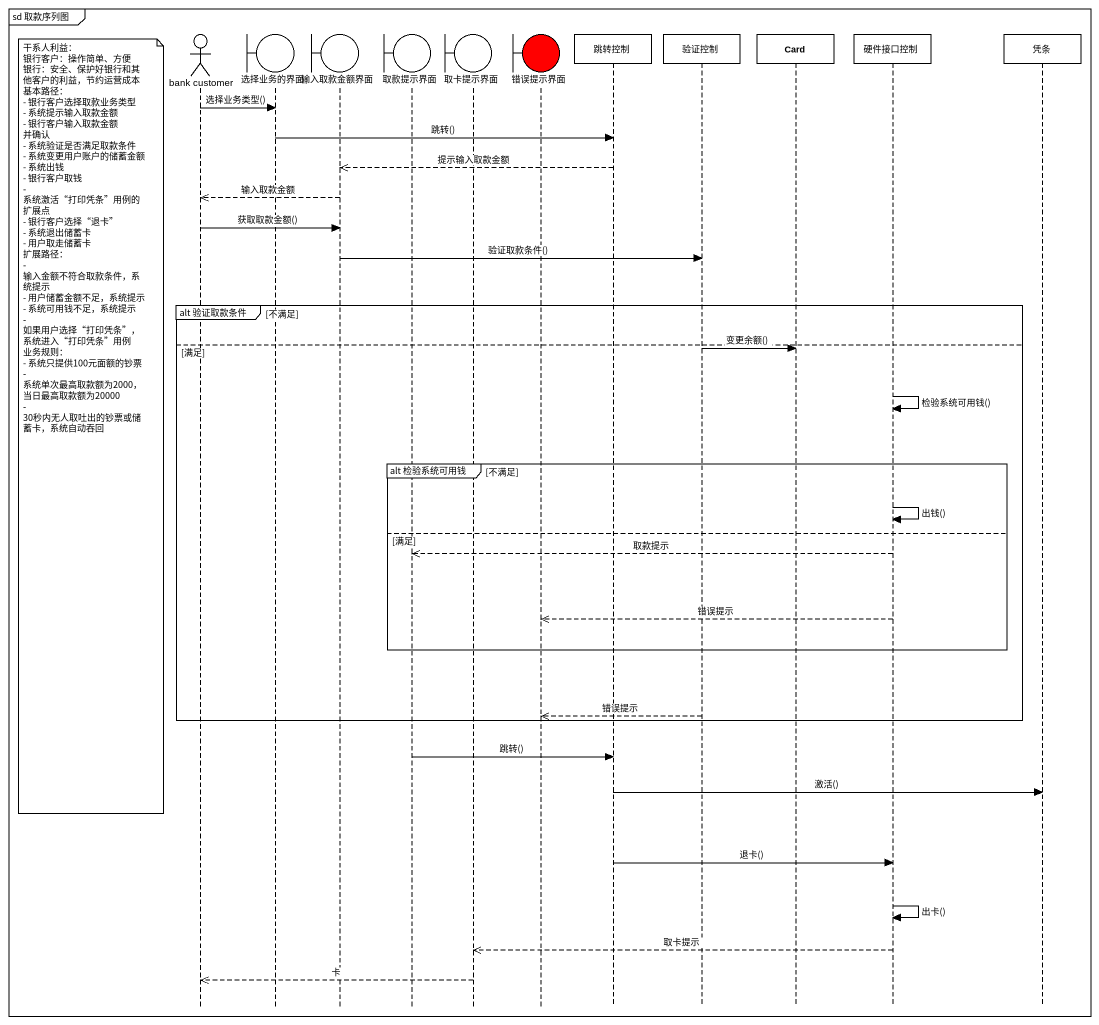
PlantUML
@startuml
mainframe sd 取款序列图
hide footbox
actor "bank customer" as bank_customer
boundary 选择业务的界面
boundary 输入取款金额界面
boundary 取款提示界面
boundary 取卡提示界面
boundary 错误提示界面 #FF0000
participant 跳转控制
participant 验证控制
participant "Card" as Card_
participant 硬件接口控制
participant 凭条

bank_customer -> 选择业务的界面 : 选择业务类型()
选择业务的界面 -> 跳转控制 : 跳转()
跳转控制 -->> 输入取款金额界面 : 提示输入取款金额
输入取款金额界面 -->> bank_customer : 输入取款金额
bank_customer -> 输入取款金额界面 : 获取取款金额()
输入取款金额界面 -> 验证控制 : 验证取款条件()
group alt 验证取款条件 [不满足]
else 满足
  验证控制 -> Card_ : 变更余额()
  硬件接口控制 -> 硬件接口控制 : 检验系统可用钱()
  note left of bank_customer
    干系人利益：
    银行客户：操作简单、方便
    银行：安全、保护好银行和其他客户的利益，节约运营成本
    基本路径：
    - 银行客户选择取款业务类型
    - 系统提示输入取款金额
    - 银行客户输入取款金额 并确认
    - 系统验证是否满足取款条件
    - 系统变更用户账户的储蓄金额
    - 系统出钱
    - 银行客户取钱
    - 系统激活“打印凭条”用例的扩展点
    - 银行客户选择“退卡”
    - 系统退出储蓄卡
    - 用户取走储蓄卡
    扩展路径：
    - 输入金额不符合取款条件，系统提示
    - 用户储蓄金额不足，系统提示
    - 系统可用钱不足，系统提示
    - 如果用户选择“打印凭条”，系统进入“打印凭条”用例
    业务规则：
    - 系统只提供100元面额的钞票
    - 系统单次最高取款额为2000，当日最高取款额为20000
    - 30秒内无人取吐出的钞票或储蓄卡，系统自动吞回
  end note
  group alt 检验系统可用钱 [不满足]
    硬件接口控制 -> 硬件接口控制 : 出钱()
  else 满足
    硬件接口控制 -->> 取款提示界面 : 取款提示
    硬件接口控制 -->> 错误提示界面 : 错误提示
  end
  验证控制 -->> 错误提示界面 : 错误提示
end
取款提示界面 -> 跳转控制 : 跳转()
跳转控制 -> 凭条 : 激活()
跳转控制 -> 硬件接口控制 : 退卡()
硬件接口控制 -> 硬件接口控制 : 出卡()
硬件接口控制 -->> 取卡提示界面 : 取卡提示
取卡提示界面 -->> bank_customer : 卡
@enduml
